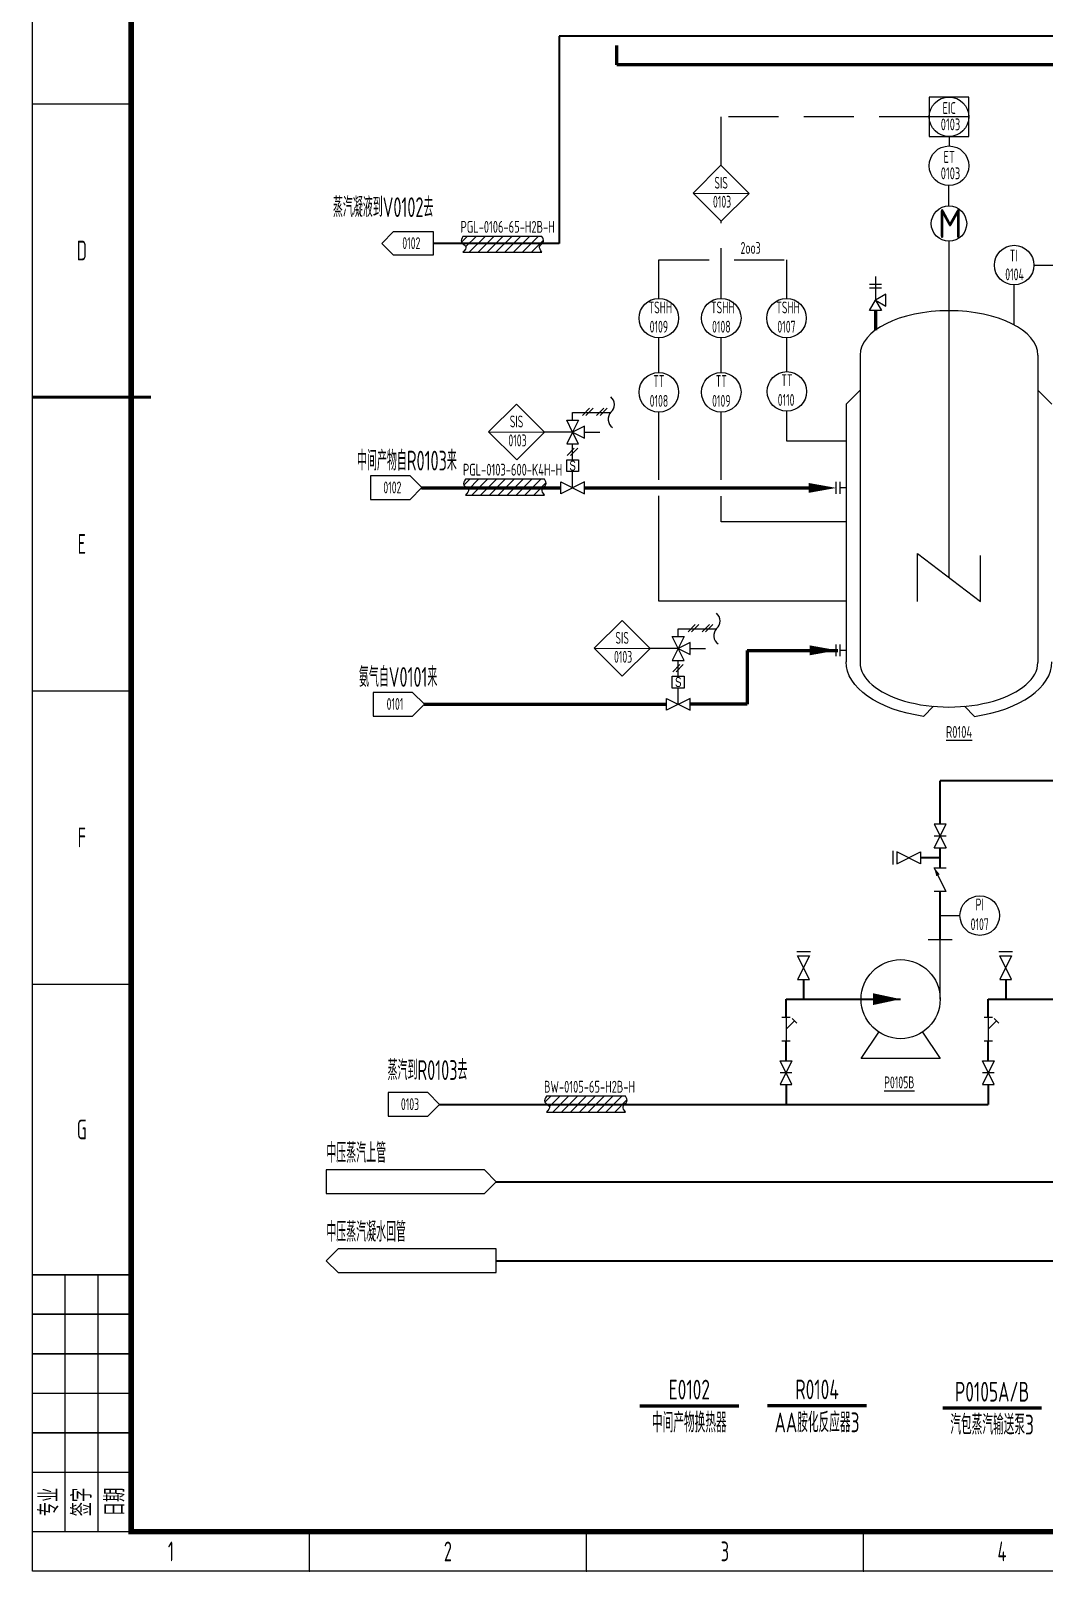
# Model space of a CAD drawing. Header units: millimetres. Extents: x 453 to 7190, y 523 to 4294.
# Drawn here: x 3225.3 to 3481.6, y 2905.2 to 3294.9 of the extents above; entities that cross this region are included whole.
import ezdxf
from ezdxf.enums import TextEntityAlignment as Align

# ---------------------------------------------------------------- set-up
doc = ezdxf.new("R2010")
doc.units = ezdxf.units.MM
doc.linetypes.add('DASHED', pattern=[19.05, 12.7, -6.35])
for name, color, linetype, lineweight in [('01-主物流线-粗实线', 134, 'Continuous', 80), ('01-文本 @ 1', 7, 'Continuous', 25), ('02-次要物流线-中粗线', 30, 'Continuous', 40), ('02-辅助物流线-中粗线', 30, 'Continuous', 40), ('03-设备外轮廓线-细实线', 7, 'Continuous', 25), ('04-设备内部件-细实线', 170, 'Continuous', 25), ('05-图框与标题栏', 7, 'Continuous', 25), ('06-公用工程-中、低压蒸汽与凝水回管', 14, 'Continuous', 40), ('07-箭头', 7, 'Continuous', 25), ('09-文本', 7, 'Continuous', 25), ('09-阀门及管件', 102, 'Continuous', 25), ('10-流股接续标志', 7, 'Continuous', 25), ('10-阀门', 102, 'Continuous', 25), ('11-文本', 7, 'Continuous', 25), ('11-管道组合号', 50, 'Continuous', 15), ('12-仪表', 190, 'Continuous', 25), ('12-信号线', 226, 'DASHED', 25), ('12-设备位号线', 7, 'Continuous', 80), ('13-电动气动信号线', 226, 'DASHED', 25), ('14-箭头', 7, 'Continuous', 25), ('15-仪表', 190, 'Continuous', 25), ('15-文本', 7, 'Continuous', 15), ('16-阀门与管件', 102, 'Continuous', 25), ('A设备轮廓', 7, 'Continuous', 25)]:
    doc.layers.add(name, color=color, linetype=linetype, lineweight=lineweight)
doc.layers.add('TITLE', color=7, linetype='Continuous')
doc.styles.add('3-gbcbig', font='gbenor.shx', dxfattribs={"width": 0.7, "height": 3, "bigfont": 'gbcbig.shx'})
doc.styles.add('5-gbcbig', font='gbenor.shx', dxfattribs={"width": 0.7, "height": 5, "bigfont": 'gbcbig.shx'})
doc.styles.add('5号字', font='gbenor.shx', dxfattribs={"height": 5, "bigfont": 'gbcbig.shx'})
doc.styles.add('EQ55', font='gbenor.shx', dxfattribs={"width": 0.75, "height": 5, "bigfont": 'gbcbig.shx'})
doc.styles.get("Standard").update_dxf_attribs({"font": 'arial.ttf'})
doc.styles.add('头号烷家', font='gbenor.shx', dxfattribs={"width": 0.75, "height": 3, "bigfont": 'gbcbig.shx'})
doc.styles.add('工程字', font='gbenor.shx', dxfattribs={"bigfont": 'gbcbig.shx'})

# ---------------------------------------------------------------- blocks, each defined once
blk = doc.blocks.new('箭头')
at = {"layer": '07-箭头'}
blk.add_lwpolyline([(0, 0, 0, 2.5, 0), (-7, 0, 2.5, 2.5, 0)], format="xyseb", dxfattribs=at)
blk = doc.blocks.new('管道组合号')
at = {"layer": '11-管道组合号', "style": '头号烷家', "width": 0.75}
blk.add_attdef('管道组合号', (-4.3, 3.13), '', height=3, dxfattribs=at)

msp = doc.modelspace()

# ---------------------------------------------------------------- hatches: boundary and pattern name
at = {"layer": 'A设备轮廓', "ltscale": 0.25}
h = msp.add_hatch(dxfattribs=at)
h.set_pattern_fill('ANSI31', color=256, scale=0.5, angle=180, style=0)
h.set_pattern_definition([(225, (5174.5014, 5901.1171), (1.122532, -1.122532), [])])
edge = h.paths.add_edge_path()
edge.add_spline(control_points=[(3334.59, 3242.87), (3334.3, 3242.33), (3333.7, 3241.24), (3335.97, 3240.35), (3335.04, 3239.36), (3334.59, 3238.87)], knot_values=[0, 0, 0, 0, 1.52304, 3.144702, 4.721047, 4.721047, 4.721047, 4.721047], degree=3, periodic=0)
edge.add_line((3334.59, 3238.87), (3354.59, 3238.87))
edge.add_spline(control_points=[(3354.59, 3238.87), (3354.23, 3239.35), (3353.49, 3240.36), (3355.37, 3241.42), (3354.83, 3242.41), (3354.59, 3242.87)], knot_values=[0, 0, 0, 0, 1.52304, 3.144702, 4.487312, 4.487312, 4.487312, 4.487312], degree=3, periodic=0)
edge.add_line((3354.59, 3242.87), (3334.59, 3242.87))
h = msp.add_hatch(dxfattribs=at)
h.set_pattern_fill('ANSI31', color=256, scale=0.5, angle=180, style=0)
h.set_pattern_definition([(225, (5175.1256, 5839.6726), (1.122532, -1.122532), [])])
edge = h.paths.add_edge_path()
edge.add_spline(control_points=[(3335.21, 3181.42), (3334.92, 3180.89), (3334.32, 3179.79), (3336.59, 3178.91), (3335.67, 3177.91), (3335.21, 3177.42)], knot_values=[0, 0, 0, 0, 1.52304, 3.144702, 4.721047, 4.721047, 4.721047, 4.721047], degree=3, periodic=0)
edge.add_line((3335.21, 3177.42), (3355.21, 3177.42))
edge.add_spline(control_points=[(3355.21, 3177.42), (3354.85, 3177.91), (3354.11, 3178.92), (3356, 3179.97), (3355.46, 3180.97), (3355.21, 3181.42)], knot_values=[0, 0, 0, 0, 1.52304, 3.144702, 4.487312, 4.487312, 4.487312, 4.487312], degree=3, periodic=0)
edge.add_line((3355.21, 3181.42), (3335.21, 3181.42))
h = msp.add_hatch(dxfattribs=at)
h.set_pattern_fill('ANSI31', color=256, scale=0.5, angle=180, style=0)
h.set_pattern_definition([(225, (5195.6205, 5683.5674), (1.122532, -1.122532), [])])
edge = h.paths.add_edge_path()
edge.add_spline(control_points=[(3355.71, 3025.32), (3355.42, 3024.78), (3354.82, 3023.69), (3357.09, 3022.8), (3356.16, 3021.81), (3355.71, 3021.32)], knot_values=[0, 0, 0, 0, 1.52304, 3.144702, 4.721047, 4.721047, 4.721047, 4.721047], degree=3, periodic=0)
edge.add_line((3355.71, 3021.32), (3375.71, 3021.32))
edge.add_spline(control_points=[(3375.71, 3021.32), (3375.35, 3021.8), (3374.61, 3022.81), (3376.49, 3023.87), (3375.95, 3024.86), (3375.71, 3025.32)], knot_values=[0, 0, 0, 0, 1.52304, 3.144702, 4.487312, 4.487312, 4.487312, 4.487312], degree=3, periodic=0)
edge.add_line((3375.71, 3025.32), (3355.71, 3025.32))

# ---------------------------------------------------------------- linework, layer by layer
for p, q in [((3314.06, 3241.09), (3317.06, 3244.09)), ((3314.06, 3241.09), (3317.06, 3244.09)), ((3317.06, 3244.09), (3327.06, 3244.09)), ((3317.06, 3244.09), (3327.06, 3244.09)), ((3327.06, 3244.09), (3327.06, 3238.09)), ((3327.06, 3244.09), (3327.06, 3238.09)), ((3317.06, 3238.09), (3314.06, 3241.09)), ((3317.06, 3238.09), (3314.06, 3241.09)), ((3327.06, 3238.09), (3317.06, 3238.09)), ((3327.06, 3238.09), (3317.06, 3238.09)), ((3321.21, 3182.29), (3311.21, 3182.29)), ((3311.21, 3182.29), (3311.21, 3176.29)), ((3321.21, 3182.29), (3311.21, 3182.29)), ((3311.21, 3182.29), (3311.21, 3176.29)), ((3324.21, 3179.29), (3321.21, 3182.29)), ((3324.21, 3179.29), (3321.21, 3182.29)), ((3429.05, 3177.72), (3429.05, 3180.72)), ((3429.05, 3177.72), (3429.05, 3180.72)), ((3430.05, 3177.72), (3430.05, 3180.72)), ((3430.05, 3177.72), (3430.05, 3180.72)), ((3311.21, 3176.29), (3321.21, 3176.29)), ((3311.21, 3176.29), (3321.21, 3176.29)), ((3321.21, 3176.29), (3324.21, 3179.29)), ((3321.21, 3176.29), (3324.21, 3179.29)), ((3431.55, 3179.22), (3430.05, 3179.22)), ((3431.55, 3179.22), (3430.05, 3179.22)), ((3429.05, 3136.63), (3429.05, 3139.63)), ((3429.05, 3136.63), (3429.05, 3139.63)), ((3430.05, 3136.63), (3430.05, 3139.63)), ((3430.05, 3136.63), (3430.05, 3139.63)), ((3431.55, 3138.13), (3430.05, 3138.13)), ((3431.55, 3138.13), (3430.05, 3138.13)), ((3321.87, 3127.5), (3311.87, 3127.5)), ((3311.87, 3127.5), (3311.87, 3121.5)), ((3321.87, 3127.5), (3311.87, 3127.5)), ((3311.87, 3127.5), (3311.87, 3121.5)), ((3324.87, 3124.5), (3321.87, 3127.5)), ((3324.87, 3124.5), (3321.87, 3127.5)), ((3321.87, 3121.5), (3324.87, 3124.5)), ((3321.87, 3121.5), (3324.87, 3124.5)), ((3311.87, 3121.5), (3321.87, 3121.5)), ((3311.87, 3121.5), (3321.87, 3121.5)), ((3325.67, 3026.25), (3315.67, 3026.25)), ((3315.67, 3026.25), (3315.67, 3020.25)), ((3325.67, 3026.25), (3315.67, 3026.25)), ((3315.67, 3026.25), (3315.67, 3020.25)), ((3328.67, 3023.25), (3325.67, 3026.25)), ((3328.67, 3023.25), (3325.67, 3026.25)), ((3325.67, 3020.25), (3328.67, 3023.25)), ((3325.67, 3020.25), (3328.67, 3023.25)), ((3315.67, 3020.25), (3325.67, 3020.25)), ((3315.67, 3020.25), (3325.67, 3020.25))]:
    msp.add_line(p, q)
msp.add_circle((3457.56, 3246.1), 4.48)
msp.add_circle((3457.56, 3246.1), 4.48)
at = {"layer": '01-主物流线-粗实线'}
for p, q in [((3373.56, 3286.25), (3373.56, 3291.12)), ((3533.09, 3286.25), (3373.56, 3286.25)), ((3438.98, 3224.13), (3438.98, 3219.13)), ((3438.98, 3224.13), (3438.98, 3219.13)), ((3324.1, 3179.22), (3359.34, 3179.22)), ((3324.1, 3179.22), (3359.34, 3179.22)), ((3365.34, 3179.22), (3422.05, 3179.22)), ((3365.34, 3179.22), (3422.05, 3179.22)), ((3406.5, 3138.13), (3429.43, 3138.13)), ((3406.5, 3138.13), (3406.5, 3124.48)), ((3406.5, 3138.13), (3429.43, 3138.13)), ((3406.5, 3138.13), (3406.5, 3124.48)), ((3324.82, 3124.48), (3386.06, 3124.48)), ((3324.82, 3124.48), (3386.06, 3124.48)), ((3406.5, 3124.48), (3392.06, 3124.48)), ((3406.5, 3124.48), (3392.06, 3124.48))]:
    msp.add_line(p, q, dxfattribs=at)
at = {"layer": '02-次要物流线-中粗线'}
for p, q in [((3536.45, 3293.52), (3358.96, 3293.52)), ((3358.96, 3293.52), (3358.96, 3241.09)), ((3529.84, 3293.52), (3358.96, 3293.52)), ((3358.96, 3293.52), (3358.96, 3241.09)), ((3358.96, 3241.09), (3327.06, 3241.09)), ((3358.96, 3241.09), (3327.06, 3241.09)), ((3328.67, 3023.25), (3467.5, 3023.25)), ((3328.67, 3023.25), (3467.5, 3023.25))]:
    msp.add_line(p, q, dxfattribs=at)
at = {"layer": '02-辅助物流线-中粗线'}
for p, q in [((3521.13, 3105.11), (3455.33, 3105.11)), ((3455.33, 3094.13), (3455.33, 3105.11)), ((3521.13, 3105.11), (3455.33, 3105.11)), ((3455.33, 3094.13), (3455.33, 3105.11)), ((3455.33, 3083.13), (3455.33, 3088.13)), ((3455.33, 3083.13), (3455.33, 3088.13)), ((3455.33, 3085.63), (3450.33, 3085.63)), ((3455.33, 3085.63), (3450.33, 3085.63)), ((3455.33, 3064.88), (3455.33, 3077.13)), ((3455.33, 3064.88), (3455.33, 3077.13)), ((3420.75, 3054.88), (3420.75, 3049.88)), ((3420.75, 3054.88), (3420.75, 3049.88)), ((3471.91, 3054.88), (3471.91, 3049.88)), ((3471.91, 3054.88), (3471.91, 3049.88)), ((3416.33, 3045.25), (3416.33, 3049.88)), ((3416.33, 3049.88), (3445.33, 3049.88)), ((3416.33, 3045.25), (3416.33, 3049.88)), ((3416.33, 3049.88), (3445.33, 3049.88)), ((3467.5, 3045.25), (3467.5, 3049.88)), ((3467.5, 3049.88), (3496.5, 3049.88)), ((3467.5, 3045.25), (3467.5, 3049.88)), ((3467.5, 3049.88), (3496.5, 3049.88)), ((3416.33, 3034.25), (3416.33, 3039.25)), ((3416.33, 3034.25), (3416.33, 3039.25)), ((3467.5, 3034.25), (3467.5, 3039.25)), ((3467.5, 3034.25), (3467.5, 3039.25)), ((3416.33, 3028.25), (3416.33, 3023.25)), ((3416.33, 3028.25), (3416.33, 3023.25)), ((3467.5, 3028.25), (3467.5, 3023.25)), ((3467.5, 3028.25), (3467.5, 3023.25))]:
    msp.add_line(p, q, dxfattribs=at)
at = {"layer": '03-设备外轮廓线-细实线'}
for p, q in [((3435.08, 3212.81), (3435.08, 3135.03)), ((3435.08, 3212.81), (3435.08, 3135.03)), ((3480.04, 3212.81), (3480.04, 3135.03)), ((3480.04, 3212.81), (3480.04, 3135.03)), ((3435.08, 3203.92), (3431.55, 3200.39)), ((3435.08, 3203.92), (3431.55, 3200.39)), ((3480.04, 3203.92), (3483.58, 3200.39)), ((3480.04, 3203.92), (3483.58, 3200.39)), ((3431.55, 3200.39), (3431.55, 3135.2)), ((3431.55, 3200.39), (3431.55, 3135.2)), ((3451.11, 3121.43), (3453.65, 3123.97)), ((3451.11, 3121.43), (3453.65, 3123.97)), ((3464.01, 3121.43), (3461.48, 3123.97)), ((3464.01, 3121.43), (3461.48, 3123.97)), ((3458.33, 3064.88), (3452.33, 3064.88)), ((3458.33, 3064.88), (3452.33, 3064.88)), ((3455.33, 3049.88), (3455.33, 3064.88)), ((3455.33, 3049.88), (3455.33, 3064.88)), ((3435.33, 3034.88), (3439.78, 3041.56)), ((3435.33, 3034.88), (3439.78, 3041.56)), ((3450.87, 3041.56), (3455.33, 3034.88)), ((3450.87, 3041.56), (3455.33, 3034.88)), ((3455.33, 3034.88), (3435.33, 3034.88)), ((3455.33, 3034.88), (3435.33, 3034.88))]:
    msp.add_line(p, q, dxfattribs=at)
msp.add_circle((3445.33, 3049.88), 10, dxfattribs=at)
msp.add_circle((3445.33, 3049.88), 10, dxfattribs=at)
for centre, major_axis, ratio, start_param, end_param in [((3457.56, 3212.81), (-22.48, 0), 0.5, 3.141593, 6.283185), ((3457.56, 3212.81), (-22.48, 0), 0.5, 3.141593, 6.283185), ((3457.56, 3135.03), (-22.48, 0), 0.5, 0, 3.141593), ((3457.56, 3135.03), (-22.48, 0), 0.5, 0, 3.141593), ((3457.56, 3135.03), (26.02, 0.17), 0.540912, 4.959467, 6.283185), ((3457.56, 3135.03), (26.02, 0.17), 0.540912, 4.959467, 6.283185)]:
    msp.add_ellipse(centre, major_axis=major_axis, ratio=ratio, start_param=start_param, end_param=end_param, dxfattribs=at)
at = {"layer": '03-设备外轮廓线-细实线', "extrusion": (0, 0, -1)}
msp.add_ellipse((3457.56, 3135.03), major_axis=(-26.02, 0.17), ratio=0.540912, start_param=4.959467, end_param=6.283185, dxfattribs=at)
msp.add_ellipse((3457.56, 3135.03), major_axis=(-26.02, 0.17), ratio=0.540912, start_param=4.959467, end_param=6.283185, dxfattribs=at)
at = {"layer": '04-设备内部件-细实线'}
for p, q in [((3457.56, 3241.62), (3457.56, 3156.57)), ((3457.56, 3241.62), (3457.56, 3156.57)), ((3449.56, 3150.51), (3449.56, 3162.62)), ((3449.56, 3162.62), (3465.57, 3150.51)), ((3449.56, 3150.51), (3449.56, 3162.62)), ((3449.56, 3162.62), (3465.57, 3150.51)), ((3465.57, 3150.51), (3465.57, 3162.14)), ((3465.57, 3150.51), (3465.57, 3162.14))]:
    msp.add_line(p, q, dxfattribs=at)
at = {"layer": '05-图框与标题栏'}
for p, q in [((3225.67, 3276.41), (3250.67, 3276.41)), ((3225.67, 3276.41), (3250.67, 3276.41)), ((3225.67, 3127.91), (3250.67, 3127.91)), ((3225.67, 3127.91), (3250.67, 3127.91)), ((3225.67, 3053.66), (3250.67, 3053.66)), ((3225.67, 3053.66), (3250.67, 3053.66)), ((3234, 2915.16), (3234, 2980.16)), ((3234, 2915.16), (3234, 2980.16)), ((3242.33, 2915.16), (3242.33, 2980.16)), ((3242.33, 2915.16), (3242.33, 2980.16)), ((3295.75, 2905.16), (3295.75, 2915.16)), ((3295.75, 2905.16), (3295.75, 2915.16)), ((3365.83, 2905.16), (3365.83, 2915.16)), ((3365.83, 2905.16), (3365.83, 2915.16)), ((3435.92, 2905.16), (3435.92, 2915.16)), ((3435.92, 2905.16), (3435.92, 2915.16))]:
    msp.add_line(p, q, dxfattribs=at)
at = {"layer": '05-图框与标题栏', "const_width": 1.4}
msp.add_lwpolyline([(3250.67, 3489.16), (3250.67, 2915.16), (4056.67, 2915.16), (4056.67, 3489.16)], close=True, dxfattribs=at)
msp.add_lwpolyline([(3250.67, 3489.16), (3250.67, 2915.16), (4056.67, 2915.16), (4056.67, 3489.16)], close=True, dxfattribs=at)
at = {"layer": '05-图框与标题栏'}
for points, const_width in [([(3225.67, 3202.16), (3255.67, 3202.16)], 0.8), ([(3225.67, 3202.16), (3255.67, 3202.16)], 0.8), ([(3250.67, 2980.16), (3225.67, 2980.16)], 0.4), ([(3250.67, 2980.16), (3225.67, 2980.16)], 0.4), ([(3250.67, 2970.16), (3225.67, 2970.16)], 0.4), ([(3250.67, 2970.16), (3225.67, 2970.16)], 0.4), ([(3250.67, 2960.16), (3225.67, 2960.16)], 0.4), ([(3250.67, 2960.16), (3225.67, 2960.16)], 0.4), ([(3250.67, 2950.16), (3225.67, 2950.16)], 0.4), ([(3250.67, 2950.16), (3225.67, 2950.16)], 0.4), ([(3250.67, 2940.16), (3225.67, 2940.16)], 0.4), ([(3250.67, 2940.16), (3225.67, 2940.16)], 0.4), ([(3250.67, 2930.16), (3225.67, 2930.16)], 0.4), ([(3250.67, 2930.16), (3225.67, 2930.16)], 0.4), ([(3250.67, 2915.16), (3225.67, 2915.16)], 0.4), ([(3250.67, 2915.16), (3225.67, 2915.16)], 0.4)]:
    msp.add_lwpolyline(points, dxfattribs=dict(at, const_width=const_width))
for p in [(3234, 2915.16), (3234, 2915.16), (3242.33, 2915.16), (3242.33, 2915.16), (3295.75, 2905.16), (3295.75, 2905.16), (3365.83, 2905.16), (3365.83, 2905.16), (3435.92, 2905.16), (3435.92, 2905.16)]:
    msp.add_point(p, dxfattribs=at)
at = {"layer": '06-公用工程-中、低压蒸汽与凝水回管'}
for p, q in [((3343.02, 3003.69), (3962.08, 3003.69)), ((3343.02, 2983.69), (3962.08, 2983.69))]:
    msp.add_line(p, q, dxfattribs=at)
at = {"layer": '09-阀门及管件'}
for p, q in [((3362.34, 3198.34), (3372.01, 3198.34)), ((3362.34, 3198.34), (3372.01, 3198.34)), ((3366.65, 3199.37), (3364.82, 3197.54)), ((3366.65, 3199.37), (3364.82, 3197.54)), ((3367.52, 3199.37), (3365.69, 3197.54)), ((3367.52, 3199.37), (3365.69, 3197.54)), ((3370.23, 3199.37), (3368.4, 3197.54)), ((3370.23, 3199.37), (3368.4, 3197.54)), ((3371.1, 3199.37), (3369.27, 3197.54)), ((3371.1, 3199.37), (3369.27, 3197.54)), ((3365.34, 3193.34), (3369.26, 3193.34)), ((3365.34, 3193.34), (3369.26, 3193.34)), ((3362.77, 3189.25), (3360.94, 3187.42)), ((3362.77, 3189.25), (3360.94, 3187.42)), ((3363.63, 3189.25), (3361.81, 3187.42)), ((3363.63, 3189.25), (3361.81, 3187.42)), ((3389.06, 3143.59), (3398.73, 3143.59)), ((3389.06, 3143.59), (3398.73, 3143.59)), ((3393.37, 3144.63), (3391.54, 3142.79)), ((3393.37, 3144.63), (3391.54, 3142.79)), ((3394.24, 3144.63), (3392.41, 3142.79)), ((3394.24, 3144.63), (3392.41, 3142.79)), ((3396.94, 3144.63), (3395.12, 3142.79)), ((3396.94, 3144.63), (3395.12, 3142.79)), ((3397.81, 3144.63), (3395.99, 3142.79)), ((3397.81, 3144.63), (3395.99, 3142.79)), ((3392.06, 3138.59), (3395.97, 3138.59)), ((3392.06, 3138.59), (3395.97, 3138.59)), ((3389.48, 3134.51), (3387.66, 3132.67)), ((3389.48, 3134.51), (3387.66, 3132.67)), ((3390.35, 3134.51), (3388.53, 3132.67)), ((3390.35, 3134.51), (3388.53, 3132.67))]:
    msp.add_line(p, q, dxfattribs=at)
at = {"layer": '10-流股接续标志'}
for p, q in [((3340.02, 3006.69), (3300.02, 3006.69)), ((3300.02, 3006.69), (3300.02, 3000.69)), ((3343.02, 3003.69), (3340.02, 3006.69)), ((3340.02, 3000.69), (3343.02, 3003.69)), ((3300.02, 3000.69), (3340.02, 3000.69)), ((3303.02, 2986.69), (3300.02, 2983.69)), ((3343.02, 2986.69), (3303.02, 2986.69)), ((3343.02, 2980.69), (3343.02, 2986.69)), ((3300.02, 2983.69), (3303.02, 2980.69)), ((3303.02, 2980.69), (3343.02, 2980.69))]:
    msp.add_line(p, q, dxfattribs=at)
at = {"layer": '10-阀门'}
for p, q in [((3362.34, 3196.34), (3362.34, 3198.34)), ((3362.34, 3196.34), (3362.34, 3198.34)), ((3362.34, 3186.34), (3362.34, 3190.34)), ((3362.34, 3186.34), (3362.34, 3190.34)), ((3389.06, 3141.59), (3389.06, 3143.59)), ((3389.06, 3141.59), (3389.06, 3143.59)), ((3389.06, 3131.59), (3389.06, 3135.59)), ((3389.06, 3131.59), (3389.06, 3135.59))]:
    msp.add_line(p, q, dxfattribs=at)
at = {"layer": '12-仪表'}
for p, q in [((3462.56, 3278.12), (3452.56, 3278.12)), ((3452.56, 3278.12), (3452.56, 3268.12)), ((3462.56, 3278.12), (3452.56, 3278.12)), ((3452.56, 3278.12), (3452.56, 3268.12)), ((3462.56, 3268.12), (3462.56, 3278.12)), ((3462.56, 3268.12), (3462.56, 3278.12)), ((3462.56, 3273.12), (3452.56, 3273.12)), ((3462.56, 3273.12), (3452.56, 3273.12)), ((3452.56, 3268.12), (3462.56, 3268.12)), ((3452.56, 3268.12), (3462.56, 3268.12)), ((3457.58, 3268.12), (3457.58, 3265.74)), ((3457.58, 3268.12), (3457.58, 3265.74)), ((3457.56, 3250.58), (3457.56, 3255.74)), ((3457.56, 3250.58), (3457.56, 3255.74))]:
    msp.add_line(p, q, dxfattribs=at)
at = {"layer": '12-仪表', "ltscale": 0.25}
for centre in [(3457.56, 3273.12), (3457.56, 3273.12), (3457.56, 3260.74), (3457.56, 3260.74)]:
    msp.add_circle(centre, 5, dxfattribs=at)
at = {"layer": '12-信号线'}
for p, q in [((3452.56, 3273.12), (3399.88, 3273.12)), ((3399.88, 3273.12), (3399.88, 3260.84)), ((3452.56, 3273.12), (3399.88, 3273.12)), ((3399.88, 3273.12), (3399.88, 3260.84)), ((3399.95, 3227.18), (3399.95, 3246.7)), ((3399.95, 3227.18), (3399.95, 3246.7)), ((3384.15, 3227.18), (3384.15, 3236.91)), ((3384.15, 3236.91), (3416.46, 3236.91)), ((3384.15, 3227.18), (3384.15, 3236.91)), ((3384.15, 3236.91), (3416.46, 3236.91)), ((3416.46, 3236.91), (3416.46, 3227.18)), ((3416.46, 3236.91), (3416.46, 3227.18)), ((3384.14, 3208.41), (3384.14, 3217.18)), ((3384.14, 3208.41), (3384.14, 3217.18)), ((3399.96, 3208.41), (3399.95, 3217.18)), ((3399.96, 3208.41), (3399.95, 3217.18)), ((3416.56, 3208.64), (3416.5, 3217.18)), ((3416.56, 3208.64), (3416.5, 3217.18)), ((3362.34, 3193.34), (3355.22, 3193.34)), ((3362.34, 3193.34), (3355.22, 3193.34)), ((3389.06, 3138.59), (3381.94, 3138.59)), ((3389.06, 3138.59), (3381.94, 3138.59))]:
    msp.add_line(p, q, dxfattribs=at)
at = {"layer": '12-设备位号线'}
for p, q in [((3404.36, 2946.94), (3379.36, 2946.94)), ((3404.36, 2946.94), (3379.36, 2946.94)), ((3436.67, 2946.98), (3411.67, 2946.98)), ((3436.67, 2946.98), (3411.67, 2946.98)), ((3480.97, 2946.4), (3455.97, 2946.4)), ((3480.97, 2946.4), (3455.97, 2946.4))]:
    msp.add_line(p, q, dxfattribs=at)
at = {"layer": '13-电动气动信号线'}
msp.add_line((3479.06, 3235.6), (3485.64, 3235.6), dxfattribs=at)
msp.add_line((3479.06, 3235.6), (3485.64, 3235.6), dxfattribs=at)
at = {"layer": '14-箭头'}
msp.add_lwpolyline([(3445.33, 3049.88, 0, 3, 0), (3438.33, 3049.88, 3, 3, 0)], format="xyseb", dxfattribs=at)
msp.add_lwpolyline([(3445.33, 3049.88, 0, 3, 0), (3438.33, 3049.88, 3, 3, 0)], format="xyseb", dxfattribs=at)
at = {"layer": '15-仪表'}
for p, q in [((3392.84, 3253.8), (3399.88, 3260.84)), ((3392.84, 3253.8), (3399.88, 3260.84)), ((3399.88, 3260.84), (3406.98, 3253.73)), ((3399.88, 3260.84), (3406.98, 3253.73)), ((3399.95, 3246.7), (3392.84, 3253.8)), ((3392.84, 3253.8), (3406.98, 3253.73)), ((3399.95, 3246.7), (3392.84, 3253.8)), ((3392.84, 3253.8), (3406.98, 3253.73)), ((3406.98, 3253.73), (3399.95, 3246.7)), ((3406.98, 3253.73), (3399.95, 3246.7)), ((3474.06, 3220.6), (3474.06, 3230.6)), ((3474.06, 3220.6), (3474.06, 3230.6)), ((3341.08, 3193.41), (3348.12, 3200.44)), ((3341.08, 3193.41), (3348.12, 3200.44)), ((3348.12, 3200.44), (3355.22, 3193.34)), ((3348.12, 3200.44), (3355.22, 3193.34)), ((3384.15, 3187.17), (3384.15, 3198.41)), ((3384.15, 3181.3), (3384.15, 3198.41)), ((3399.95, 3181.3), (3399.95, 3198.41)), ((3416.55, 3191.07), (3416.55, 3198.64)), ((3416.55, 3191.07), (3416.55, 3198.64)), ((3348.19, 3186.3), (3341.08, 3193.41)), ((3341.08, 3193.41), (3355.22, 3193.34)), ((3348.19, 3186.3), (3341.08, 3193.41)), ((3341.08, 3193.41), (3355.22, 3193.34)), ((3355.22, 3193.34), (3348.19, 3186.3)), ((3355.22, 3193.34), (3348.19, 3186.3)), ((3431.55, 3191.07), (3416.55, 3191.07)), ((3431.55, 3191.07), (3416.55, 3191.07)), ((3384.15, 3150.6), (3384.15, 3177.21)), ((3399.95, 3170.67), (3399.95, 3177.1)), ((3431.55, 3170.67), (3399.95, 3170.67)), ((3431.55, 3170.67), (3399.95, 3170.67)), ((3431.55, 3150.6), (3384.15, 3150.6)), ((3431.55, 3150.6), (3384.15, 3150.6)), ((3367.8, 3138.66), (3374.84, 3145.7)), ((3367.8, 3138.66), (3374.84, 3145.7)), ((3374.84, 3145.7), (3381.94, 3138.59)), ((3374.84, 3145.7), (3381.94, 3138.59)), ((3374.9, 3131.56), (3367.8, 3138.66)), ((3367.8, 3138.66), (3381.94, 3138.59)), ((3374.9, 3131.56), (3367.8, 3138.66)), ((3367.8, 3138.66), (3381.94, 3138.59)), ((3381.94, 3138.59), (3374.9, 3131.56)), ((3381.94, 3138.59), (3374.9, 3131.56)), ((3455.33, 3071.01), (3460.33, 3071.01)), ((3455.33, 3071.01), (3460.33, 3071.01))]:
    msp.add_line(p, q, dxfattribs=at)
for centre in [(3474.06, 3235.6), (3474.06, 3235.6), (3384.15, 3222.18), (3384.15, 3222.18), (3399.95, 3222.18), (3399.95, 3222.18), (3416.46, 3222.18), (3416.46, 3222.18), (3384.15, 3203.41), (3384.15, 3203.41), (3399.95, 3203.41), (3399.95, 3203.41), (3416.55, 3203.64), (3416.55, 3203.64), (3465.33, 3071.01), (3465.33, 3071.01)]:
    msp.add_circle(centre, 5, dxfattribs=at)
at = {"layer": '16-阀门与管件'}
for p, q in [((3437.48, 3230.73), (3440.48, 3230.73)), ((3437.48, 3230.73), (3440.48, 3230.73)), ((3438.98, 3232.73), (3438.98, 3226.73)), ((3438.98, 3232.73), (3438.98, 3226.73)), ((3440.48, 3229.73), (3437.48, 3229.73)), ((3440.48, 3229.73), (3437.48, 3229.73)), ((3441.57, 3228.23), (3438.98, 3226.73)), ((3441.57, 3228.23), (3438.98, 3226.73)), ((3441.57, 3225.23), (3441.57, 3228.23)), ((3441.57, 3225.23), (3441.57, 3228.23)), ((3441.57, 3225.23), (3441.57, 3228.23)), ((3441.57, 3225.23), (3441.57, 3228.23)), ((3437.48, 3224.13), (3438.98, 3226.73)), ((3437.48, 3224.13), (3438.98, 3226.73)), ((3440.48, 3224.13), (3437.48, 3224.13)), ((3440.48, 3224.13), (3437.48, 3224.13)), ((3438.98, 3226.73), (3440.48, 3224.13)), ((3438.98, 3226.73), (3441.57, 3225.23)), ((3438.98, 3226.73), (3440.48, 3224.13)), ((3438.98, 3226.73), (3441.57, 3225.23)), ((3362.34, 3193.34), (3360.84, 3196.34)), ((3360.84, 3196.34), (3363.84, 3196.34)), ((3362.34, 3193.34), (3360.84, 3196.34)), ((3360.84, 3196.34), (3363.84, 3196.34)), ((3363.84, 3196.34), (3362.34, 3193.34)), ((3363.84, 3196.34), (3362.34, 3193.34)), ((3362.34, 3193.34), (3360.84, 3190.34)), ((3362.34, 3193.34), (3360.84, 3190.34)), ((3365.34, 3194.84), (3362.34, 3193.34)), ((3365.34, 3194.84), (3362.34, 3193.34)), ((3363.84, 3190.34), (3362.34, 3193.34)), ((3362.34, 3193.34), (3365.34, 3191.84)), ((3363.84, 3190.34), (3362.34, 3193.34)), ((3362.34, 3193.34), (3365.34, 3191.84)), ((3365.34, 3191.84), (3365.34, 3194.84)), ((3365.34, 3191.84), (3365.34, 3194.84)), ((3360.84, 3190.34), (3363.84, 3190.34)), ((3360.84, 3190.34), (3363.84, 3190.34)), ((3360.84, 3186.34), (3363.84, 3186.34)), ((3360.84, 3183.34), (3360.84, 3186.34)), ((3360.84, 3186.34), (3363.84, 3186.34)), ((3360.84, 3183.34), (3360.84, 3186.34)), ((3363.84, 3186.34), (3363.84, 3183.34)), ((3363.84, 3186.34), (3363.84, 3183.34)), ((3359.34, 3180.72), (3365.34, 3177.72)), ((3365.34, 3180.72), (3359.34, 3177.72)), ((3359.34, 3177.72), (3359.34, 3180.72)), ((3359.34, 3180.72), (3365.34, 3177.72)), ((3365.34, 3180.72), (3359.34, 3177.72)), ((3359.34, 3177.72), (3359.34, 3180.72)), ((3363.84, 3183.34), (3360.84, 3183.34)), ((3363.84, 3183.34), (3360.84, 3183.34)), ((3362.34, 3179.22), (3362.34, 3183.34)), ((3362.34, 3179.22), (3362.34, 3183.34)), ((3365.34, 3177.72), (3365.34, 3180.72)), ((3365.34, 3177.72), (3365.34, 3180.72)), ((3389.06, 3138.59), (3387.56, 3141.59)), ((3387.56, 3141.59), (3390.56, 3141.59)), ((3389.06, 3138.59), (3387.56, 3141.59)), ((3387.56, 3141.59), (3390.56, 3141.59)), ((3390.56, 3141.59), (3389.06, 3138.59)), ((3390.56, 3141.59), (3389.06, 3138.59)), ((3389.06, 3138.59), (3387.56, 3135.59)), ((3389.06, 3138.59), (3387.56, 3135.59)), ((3392.06, 3140.09), (3389.06, 3138.59)), ((3392.06, 3140.09), (3389.06, 3138.59)), ((3390.56, 3135.59), (3389.06, 3138.59)), ((3389.06, 3138.59), (3392.06, 3137.09)), ((3390.56, 3135.59), (3389.06, 3138.59)), ((3389.06, 3138.59), (3392.06, 3137.09)), ((3392.06, 3137.09), (3392.06, 3140.09)), ((3392.06, 3137.09), (3392.06, 3140.09)), ((3387.56, 3135.59), (3390.56, 3135.59)), ((3387.56, 3135.59), (3390.56, 3135.59)), ((3387.56, 3131.59), (3390.56, 3131.59)), ((3387.56, 3128.59), (3387.56, 3131.59)), ((3387.56, 3131.59), (3390.56, 3131.59)), ((3387.56, 3128.59), (3387.56, 3131.59)), ((3390.56, 3131.59), (3390.56, 3128.59)), ((3390.56, 3131.59), (3390.56, 3128.59)), ((3386.06, 3125.98), (3392.06, 3122.98)), ((3392.06, 3125.98), (3386.06, 3122.98)), ((3386.06, 3122.98), (3386.06, 3125.98)), ((3386.06, 3125.98), (3392.06, 3122.98)), ((3392.06, 3125.98), (3386.06, 3122.98)), ((3386.06, 3122.98), (3386.06, 3125.98)), ((3390.56, 3128.59), (3387.56, 3128.59)), ((3390.56, 3128.59), (3387.56, 3128.59)), ((3389.06, 3124.48), (3389.06, 3128.59)), ((3389.06, 3124.48), (3389.06, 3128.59)), ((3392.06, 3122.98), (3392.06, 3125.98)), ((3392.06, 3122.98), (3392.06, 3125.98)), ((3453.83, 3088.13), (3456.83, 3094.13)), ((3456.83, 3094.13), (3453.83, 3094.13)), ((3453.83, 3094.13), (3456.83, 3088.13)), ((3453.83, 3088.13), (3456.83, 3094.13)), ((3456.83, 3094.13), (3453.83, 3094.13)), ((3453.83, 3094.13), (3456.83, 3088.13)), ((3456.83, 3091.13), (3453.83, 3091.13)), ((3456.83, 3091.13), (3453.83, 3091.13)), ((3443.33, 3087.39), (3443.33, 3083.93)), ((3443.33, 3087.39), (3443.33, 3083.93)), ((3450.33, 3084.13), (3444.33, 3087.13)), ((3444.33, 3087.13), (3444.33, 3084.13)), ((3444.33, 3084.13), (3450.33, 3087.13)), ((3450.33, 3084.13), (3444.33, 3087.13)), ((3444.33, 3087.13), (3444.33, 3084.13)), ((3444.33, 3084.13), (3450.33, 3087.13)), ((3450.33, 3087.13), (3450.33, 3084.13)), ((3450.33, 3087.13), (3450.33, 3084.13)), ((3453.83, 3088.13), (3456.83, 3088.13)), ((3453.83, 3088.13), (3456.83, 3088.13)), ((3456.83, 3077.13), (3453.83, 3083.13)), ((3453.83, 3083.13), (3456.83, 3083.13)), ((3456.83, 3077.13), (3453.83, 3083.13)), ((3453.83, 3083.13), (3456.83, 3083.13)), ((3456.83, 3077.13), (3453.83, 3077.13)), ((3456.83, 3077.13), (3453.83, 3077.13)), ((3422.51, 3061.88), (3419.04, 3061.88)), ((3422.51, 3061.88), (3419.04, 3061.88)), ((3422.25, 3054.88), (3419.25, 3060.88)), ((3419.25, 3060.88), (3422.25, 3060.88)), ((3422.25, 3060.88), (3419.25, 3054.88)), ((3422.25, 3054.88), (3419.25, 3060.88)), ((3419.25, 3060.88), (3422.25, 3060.88)), ((3422.25, 3060.88), (3419.25, 3054.88)), ((3473.67, 3061.88), (3470.21, 3061.88)), ((3473.67, 3061.88), (3470.21, 3061.88)), ((3473.41, 3054.88), (3470.41, 3060.88)), ((3470.41, 3060.88), (3473.41, 3060.88)), ((3473.41, 3060.88), (3470.41, 3054.88)), ((3473.41, 3054.88), (3470.41, 3060.88)), ((3470.41, 3060.88), (3473.41, 3060.88)), ((3473.41, 3060.88), (3470.41, 3054.88)), ((3419.25, 3054.88), (3422.25, 3054.88)), ((3419.25, 3054.88), (3422.25, 3054.88)), ((3470.41, 3054.88), (3473.41, 3054.88)), ((3470.41, 3054.88), (3473.41, 3054.88)), ((3417.38, 3045.25), (3415.28, 3045.25)), ((3417.38, 3045.25), (3415.28, 3045.25)), ((3416.33, 3045.25), (3416.33, 3039.25)), ((3416.33, 3045.25), (3416.33, 3039.25)), ((3416.33, 3042.25), (3418.45, 3044.37)), ((3416.33, 3042.25), (3418.45, 3044.37)), ((3419.04, 3043.78), (3417.85, 3044.96)), ((3419.04, 3043.78), (3417.85, 3044.96)), ((3468.55, 3045.25), (3466.45, 3045.25)), ((3468.55, 3045.25), (3466.45, 3045.25)), ((3467.5, 3045.25), (3467.5, 3039.25)), ((3467.5, 3045.25), (3467.5, 3039.25)), ((3467.5, 3042.25), (3469.62, 3044.37)), ((3467.5, 3042.25), (3469.62, 3044.37)), ((3470.21, 3043.78), (3469.02, 3044.96)), ((3470.21, 3043.78), (3469.02, 3044.96)), ((3417.38, 3039.25), (3415.28, 3039.25)), ((3417.38, 3039.25), (3415.28, 3039.25)), ((3468.55, 3039.25), (3466.45, 3039.25)), ((3468.55, 3039.25), (3466.45, 3039.25)), ((3414.83, 3034.25), (3417.83, 3034.25)), ((3417.83, 3034.25), (3414.83, 3028.25)), ((3417.83, 3028.25), (3414.83, 3034.25)), ((3414.83, 3034.25), (3417.83, 3034.25)), ((3417.83, 3034.25), (3414.83, 3028.25)), ((3417.83, 3028.25), (3414.83, 3034.25)), ((3466, 3034.25), (3469, 3034.25)), ((3469, 3034.25), (3466, 3028.25)), ((3469, 3028.25), (3466, 3034.25)), ((3466, 3034.25), (3469, 3034.25)), ((3469, 3034.25), (3466, 3028.25)), ((3469, 3028.25), (3466, 3034.25)), ((3417.83, 3031.25), (3414.83, 3031.25)), ((3417.83, 3031.25), (3414.83, 3031.25)), ((3414.83, 3028.25), (3417.83, 3028.25)), ((3414.83, 3028.25), (3417.83, 3028.25)), ((3469, 3031.25), (3466, 3031.25)), ((3469, 3031.25), (3466, 3031.25)), ((3466, 3028.25), (3469, 3028.25)), ((3466, 3028.25), (3469, 3028.25))]:
    msp.add_line(p, q, dxfattribs=at)
at = {"layer": '16-阀门与管件', "color": 3}
msp.add_lwpolyline([(3454.78, 3081.23, 1, 0, 0), (3453.83, 3083.13, 0, 0, 0)], format="xyseb", dxfattribs=at)
msp.add_lwpolyline([(3454.78, 3081.23, 1, 0, 0), (3453.83, 3083.13, 0, 0, 0)], format="xyseb", dxfattribs=at)
at = {"layer": '16-阀门与管件'}
for centre, start, end in [((3370.39, 3200.28), 311.0006, 51.0006), ((3370.39, 3200.28), 311.0006, 51.0006), ((3373.87, 3196.61), 136.0006, 236.0006), ((3373.87, 3196.61), 136.0006, 236.0006), ((3397.11, 3145.54), 311.0006, 51.0006), ((3397.11, 3145.54), 311.0006, 51.0006), ((3400.59, 3141.87), 136.0006, 236.0006), ((3400.59, 3141.87), 136.0006, 236.0006)]:
    msp.add_arc(centre, 2.53, start, end, dxfattribs=at)
at = {"layer": 'A设备轮廓', "ltscale": 0.25}
for p, q in [((3354.59, 3242.87), (3334.59, 3242.87)), ((3334.59, 3238.87), (3354.59, 3238.87)), ((3355.21, 3181.42), (3335.21, 3181.42)), ((3335.21, 3177.42), (3355.21, 3177.42)), ((3375.71, 3025.32), (3355.71, 3025.32)), ((3355.71, 3021.32), (3375.71, 3021.32))]:
    msp.add_line(p, q, dxfattribs=at)
for points in [[(3334.59, 3242.87), (3334.21, 3241.39), (3335.36, 3240.24), (3334.59, 3238.87)], [(3354.59, 3238.87), (3353.99, 3240.27), (3354.96, 3241.57), (3354.59, 3242.87)], [(3335.21, 3181.42), (3334.84, 3179.95), (3335.98, 3178.8), (3335.21, 3177.42)], [(3355.21, 3177.42), (3354.62, 3178.82), (3355.58, 3180.13), (3355.21, 3181.42)], [(3355.71, 3025.32), (3355.33, 3023.84), (3356.48, 3022.69), (3355.71, 3021.32)], [(3375.71, 3021.32), (3375.11, 3022.72), (3376.08, 3024.02), (3375.71, 3025.32)]]:
    msp.add_spline(points, degree=3, dxfattribs=at)
at = {"layer": 'TITLE'}
for p, q in [((3225.67, 2905.16), (3225.67, 3499.16)), ((3225.67, 2905.16), (3225.67, 3499.16)), ((4066.67, 2905.16), (3225.67, 2905.16)), ((4066.67, 2905.16), (3225.67, 2905.16))]:
    msp.add_line(p, q, dxfattribs=at)
msp.add_lwpolyline([(3225.67, 3499.16), (4066.67, 3499.16), (4066.67, 2905.16), (3225.67, 2905.16)], close=True, dxfattribs=at)
msp.add_lwpolyline([(3225.67, 3499.16), (4066.67, 3499.16), (4066.67, 2905.16), (3225.67, 2905.16)], close=True, dxfattribs=at)

# ---------------------------------------------------------------- block references
at = {"layer": '07-箭头'}
for p in [(3429.05, 3179.22), (3429.05, 3179.22), (3429.34, 3138.13), (3429.34, 3138.13)]:
    msp.add_blockref('箭头', p, dxfattribs=at)
at = {"layer": '11-管道组合号'}
for p, values in [((3338.29, 3240.64), {'管道组合号': 'PGL-0106-65-H2B-H'}), ((3338.91, 3179.2), {'管道组合号': 'PGL-0103-600-K4H-H'}), ((3359.41, 3023.09), {'管道组合号': 'BW-0105-65-H2B-H'})]:
    msp.add_blockref('管道组合号', p, dxfattribs=at).add_auto_attribs(values)

# ---------------------------------------------------------------- texts
at = {"style": '5号字'}
msp.add_text('M', height=7.29, dxfattribs=at).set_placement((3454.83, 3242.46))
msp.add_text('M', height=7.29, dxfattribs=at).set_placement((3454.83, 3242.46))
at = {"color": 0, "style": '3-gbcbig', "width": 0.7}
msp.add_text('2oo3', height=3, dxfattribs=at).set_placement((3404.83, 3238.44))
msp.add_text('2oo3', height=3, dxfattribs=at).set_placement((3404.83, 3238.44))
at = {"char_height": 3, "width": 10, "attachment_point": 5, "style": '3-gbcbig'}
for s, insert in [('{\\C0;TI}', (3473.91, 3237.99)), ('{\\C0;TI}', (3473.91, 3237.99)), ('{\\C0;0104}', (3474.14, 3233.25))]:
    msp.add_mtext(s, dxfattribs=dict(at, insert=insert))
at = {"insert": (3444.97, 3028.82), "char_height": 3, "attachment_point": 5, "style": '3-gbcbig'}
msp.add_mtext_dynamic_manual_height_columns('{\\LP0105B}', width=12.7249, gutter_width=35, heights=[12.14], dxfattribs=at)
at = {"layer": '01-文本 @ 1', "insert": (3460.11, 3117.48), "char_height": 3, "attachment_point": 5, "style": 'EQ55'}
msp.add_mtext_dynamic_manual_height_columns('{\\LR0104}', width=28.0799, gutter_width=25, heights=[2.5], dxfattribs=at)
at = {"layer": '05-图框与标题栏', "char_height": 5, "attachment_point": 5, "style": '5-gbcbig'}
for s, width, insert in [('D', 25, (3238.17, 3239.28)), ('D', 25, (3238.17, 3239.28)), ('E', 25, (3238.17, 3165.03)), ('E', 25, (3238.17, 3165.03)), ('F', 25, (3238.17, 3090.78)), ('F', 25, (3238.17, 3090.78)), ('G', 25, (3238.17, 3016.91)), ('G', 25, (3238.17, 3016.91)), ('1', 70.0833, (3260.71, 2910.16)), ('1', 70.0833, (3260.71, 2910.16)), ('2', 70.0833, (3330.79, 2910.16)), ('2', 70.0833, (3330.79, 2910.16)), ('3', 70.0833, (3400.87, 2910.16)), ('3', 70.0833, (3400.87, 2910.16)), ('4', 70.0833, (3470.96, 2910.16)), ('4', 70.0833, (3470.96, 2910.16))]:
    msp.add_mtext_dynamic_manual_height_columns(s, width=width, gutter_width=25, heights=[0], dxfattribs=dict(at, insert=insert))
at = {"layer": '05-图框与标题栏', "char_height": 5, "attachment_point": 5, "rotation": 90, "style": '工程字'}
for s, insert in [('专业', (3229.83, 2922.66)), ('专业', (3229.83, 2922.66)), ('签字', (3238.17, 2922.66)), ('签字', (3238.17, 2922.66)), ('日期', (3246.5, 2922.66)), ('日期', (3246.5, 2922.66))]:
    msp.add_mtext_dynamic_manual_height_columns(s, width=8.3333, gutter_width=25, heights=[0], dxfattribs=dict(at, insert=insert))
at = {"layer": '09-文本'}
for s, width, gutter_width, heights, insert, char_height, attachment_point, style in [('\\pi34.37595;蒸汽凝液到V0102去', 64.8609, 35, [11.23], (3267.33, 3252.74), 5, 1, '5-gbcbig'), ('0102', 40, 12.5, [0], (3321.54, 3241.15), 3, 5, '3-gbcbig'), ('\\pi34.37595;中间产物自R0103来', 62.9564, 35, [11.23], (3273.42, 3188.63), 5, 1, '5-gbcbig'), ('0102', 40, 12.5, [0], (3316.74, 3179.34), 3, 5, '3-gbcbig'), ('0102', 40, 12.5, [0], (3316.74, 3179.34), 3, 5, '3-gbcbig'), ('\\pi34.37595;氨气自V0101来', 56.5083, 35, [11.23], (3273.91, 3133.89), 5, 1, '5-gbcbig'), ('\\pi34.37595;氨气自V0101来', 56.5083, 35, [11.23], (3273.91, 3133.89), 5, 1, '5-gbcbig'), ('0101', 40, 12.5, [0], (3317.4, 3124.56), 3, 5, '3-gbcbig'), ('0101', 40, 12.5, [0], (3317.4, 3124.56), 3, 5, '3-gbcbig'), ('\\pi34.37595;蒸汽到R0103去', 56.5083, 35, [11.23], (3281.15, 3034.43), 5, 1, '5-gbcbig'), ('0103', 40, 12.5, [0], (3321.2, 3023.31), 3, 5, '3-gbcbig'), ('0103', 40, 12.5, [0], (3321.2, 3023.31), 3, 5, '3-gbcbig'), ('{\\W0.75;E0102}\\P{\\A1;\\W0.75;中间产物换热器}', 59.0038, 12.5, [0], (3391.86, 2946.91), 5, 5, '5-gbcbig'), ('{\\W0.75;R0104}\\P{\\A1;\\W0.75;AA胺化反应器3}', 59.0038, 12.5, [0], (3424.17, 2946.95), 5, 5, '5-gbcbig'), ('{\\W0.75;P0105A/B}\\P{\\A1;\\W0.75;汽包蒸汽输送泵3}', 59.0038, 12.5, [0], (3468.47, 2946.37), 5, 5, '5-gbcbig')]:
    msp.add_mtext_dynamic_manual_height_columns(s, width=width, gutter_width=gutter_width, heights=heights, dxfattribs=dict(at, insert=insert, char_height=char_height, attachment_point=attachment_point, style=style))
at = {"layer": '11-文本', "char_height": 5, "attachment_point": 1, "style": '5-gbcbig'}
for s, insert in [('中压蒸汽上管', (3300.02, 3013.51)), ('中压蒸汽凝水回管', (3300.02, 2993.51))]:
    msp.add_mtext_dynamic_manual_height_columns(s, width=29.1659, gutter_width=25, heights=[0], dxfattribs=dict(at, insert=insert))
at = {"layer": '15-仪表', "color": 0, "style": '3-gbcbig', "width": 0.7}
for s, p in [('SIS', (3398.21, 3254.93)), ('SIS', (3398.21, 3254.93)), ('0103', (3397.85, 3250.13)), ('0103', (3397.85, 3250.13)), ('TSHH', (3381.56, 3223.37)), ('TSHH', (3381.56, 3223.37)), ('TSHH', (3397.36, 3223.37)), ('TSHH', (3397.36, 3223.37)), ('TSHH', (3413.87, 3223.37)), ('TSHH', (3413.87, 3223.37)), ('0109', (3381.82, 3218.51)), ('0109', (3381.82, 3218.51)), ('0108', (3397.62, 3218.51)), ('0108', (3397.62, 3218.51)), ('0107', (3414.14, 3218.51)), ('0107', (3414.14, 3218.51)), ('TT', (3382.75, 3204.74)), ('TT', (3382.75, 3204.74)), ('TT', (3398.55, 3204.74)), ('TT', (3398.55, 3204.74)), ('TT', (3415.15, 3204.97)), ('TT', (3415.15, 3204.97)), ('0108', (3381.83, 3199.74)), ('0109', (3397.63, 3199.74)), ('0110', (3414.23, 3199.97)), ('SIS', (3346.45, 3194.53)), ('SIS', (3346.45, 3194.53)), ('0103', (3346.09, 3189.74)), ('0103', (3346.09, 3189.74)), ('SIS', (3373.17, 3139.79)), ('SIS', (3373.17, 3139.79)), ('0103', (3372.81, 3134.99)), ('0103', (3372.81, 3134.99))]:
    msp.add_text(s, height=3, dxfattribs=at).set_placement(p)
at = {"layer": '15-仪表', "ltscale": 10, "insert": (3465.33, 3071.33), "char_height": 3, "width": 10, "attachment_point": 5, "style": '3-gbcbig'}
msp.add_mtext('{\\C0;PI\\P0107}', dxfattribs=at)
msp.add_mtext('{\\C0;PI\\P0107}', dxfattribs=at)
at = {"layer": '15-文本', "style": '工程字', "width": 0.75}
for tag, p in [('EIC', (3457.61, 3273.83)), ('EIC', (3457.61, 3273.83)), ('ET', (3457.61, 3261.45)), ('ET', (3457.61, 3261.45))]:
    msp.add_attdef(tag, text='仪表代号', height=3, dxfattribs=at).set_placement(p, align=Align.CENTER)
for p in [(3457.94, 3272.69), (3457.94, 3272.69), (3457.94, 3260.31), (3457.94, 3260.31)]:
    msp.add_attdef('0103', text='0101', height=3, dxfattribs=at).set_placement(p, align=Align.TOP_CENTER)
at = {"layer": '16-阀门与管件', "color": 3, "char_height": 2.5, "width": 3, "attachment_point": 5}
for insert in [(3362.34, 3184.84), (3362.34, 3184.84), (3389.06, 3130.09), (3389.06, 3130.09)]:
    msp.add_mtext('{\\W0.7;S}', dxfattribs=dict(at, insert=insert))

doc.saveas('drawing.dxf')
